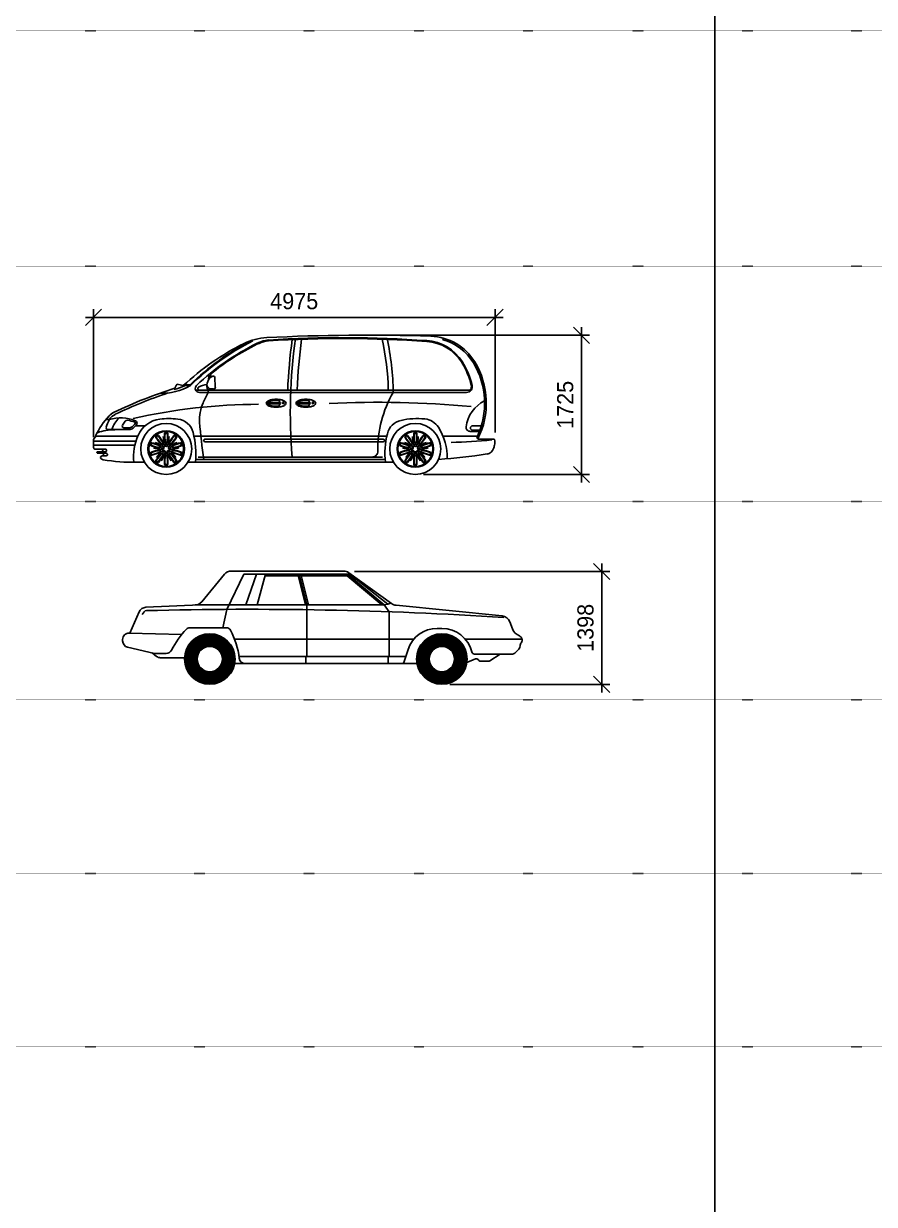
# Model space of a CAD drawing. Header units: millimetres. Extents: x 85290 to 188623, y -54691 to 10726.
# Drawn here: x 95831 to 106373, y -36833 to -22202 of the extents above; entities that cross this region are included whole.
import ezdxf

# ---------------------------------------------------------------- set-up
doc = ezdxf.new("R2010")
doc.units = ezdxf.units.MM
doc.linetypes.add('ACAD_ISO07W100', pattern=[3, 0, -3])
doc.layers.add('AUTO', color=150, linetype='Continuous')
doc.layers.add('RAZMER', color=5, linetype='Continuous')
doc.styles.add('WROMLATS', font='wromlats.shx', dxfattribs={"bigfont": 'bigfont.shx'})
doc.dimstyles.new('juka', dxfattribs={"dimscale": 100, "dimtxt": 2, "dimasz": 2, "dimexe": 1, "dimexo": 1, "dimgap": 1, "dimtad": 1, "dimtoh": 1, "dimdec": 0, "dimzin": 0, "dimdsep": 46, "dimtxsty": 'WROMLATS', "dimblk": 'OBLIQUE', "dimcen": -3, "dimdle": 1, "dimclrd": 256, "dimclre": 256, "dimclrt": 256, "dimadec": 0, "dimazin": 0, "dimtfac": 1, "dimtdec": 0, "dimtix": 1, "dimtmove": 2, "dimatfit": 3, "dimldrblk": 'ORIGIN2', "dimfxl": 1, "dimtvp": 2.5, "dimtolj": 1, "dimtzin": 0, "dimarcsym": 0})

# ---------------------------------------------------------------- blocks, each defined once
blk = doc.blocks.new('K14-7')
for p, q in [((-548, 1748), (-550, 1749)), ((-531, 1745), (-539, 1753)), ((1796, 1778), (1787, 1760)), ((-994, 1297), (-988, 1184)), ((-1363, 1197), (-1453, 1216)), ((-1291, 1200), (-1378, 1200)), ((-1295, 1210), (-1368, 1210)), ((-1228, 1146), (2133, 1146)), ((-1182, 1116), (2076, 1116)), ((2288, 1116), (2308, 1116)), ((-352, 988), (-352, 986)), ((-345, 995), (-199, 995)), ((-345, 979), (-199, 979)), ((11, 988), (11, 986)), ((18, 995), (164, 995)), ((18, 979), (164, 979)), ((-2280, 786), (-2322, 786)), ((-2446, 585), (-2466, 553)), ((-2446, 585), (-1932, 585)), ((-2300, 665), (-2040, 665)), ((-2103, 685), (-2040, 685)), ((-1843, 711), (-1960, 711)), ((-1248, 585), (1104, 585)), ((1788, 585), (2231, 585)), ((2121, 641), (2232, 641)), ((2151, 711), (2256, 711)), ((2151, 655), (2238, 655)), ((-2474, 459), (-2474, 527)), ((-2474, 523), (-1954, 523)), ((-2474, 474), (-1967, 474)), ((-1118, 545), (1065, 545)), ((-1112, 515), (1060, 515)), ((2223, 548), (2403, 548)), ((2423, 505), (2423, 528)), ((-2465, 430), (-2464, 428)), ((-2456, 424), (-2327, 424)), ((-2430, 380), (-2429, 378)), ((-2423, 394), (-2327, 394)), ((-2421, 374), (-2318, 374)), ((-2383, 313), (-2382, 312)), ((-2367, 344), (-2317, 344)), ((-2362, 413), (-2361, 411)), ((-2352, 363), (-2352, 361)), ((-2313, 413), (-2313, 411)), ((-2304, 363), (-2304, 361)), ((1083, 299), (-1227, 299)), ((1050, 329), (-1196, 329)), ((-1948, 265), (-1853, 265)), ((-1321, 265), (1185, 265))]:
    blk.add_line(p, q)
for points in [[(-125, 985, 0.203453), (-132, 1000, 0.097163), (-160, 1019, 0.054131), (-196, 1029, 0.041072), (-246, 1033, 0.041072), (-295, 1029, 0.054131), (-331, 1019, 0.097163), (-359, 1000, 0.203453), (-366, 985, 0.203453), (-359, 970, 0.097163), (-331, 951, 0.054131), (-295, 941, 0.041072), (-246, 937, 0.041072), (-196, 941, 0.054131), (-160, 951, 0.097163), (-132, 970, 0.203453)], [(237, 985, 0.203453), (231, 1000, 0.097163), (202, 1019, 0.054131), (166, 1029, 0.041072), (117, 1033, 0.041072), (68, 1029, 0.054131), (32, 1019, 0.097163), (3, 1000, 0.203453), (-3, 985, 0.203453), (3, 970, 0.097163), (32, 951, 0.054131), (68, 941, 0.041072), (117, 937, 0.041072), (166, 941, 0.054131), (202, 951, 0.097163), (231, 970, 0.203453)]]:
    blk.add_lwpolyline(points, format="xyb", close=True)
for centre, radius in [((-159, 989), 9.98), ((204, 989), 9.98), ((-1587, 427), 311), ((1451, 427), 311), ((-1587, 427), 223), ((-1587, 427), 213), ((1451, 427), 223), ((1451, 427), 223), ((1451, 427), 213), ((-1632, 441), 13.6), ((-1587, 474), 13.6), ((-1542, 441), 13.6), ((1406, 441), 13.6), ((1451, 474), 13.6), ((1496, 441), 13.6), ((-1615, 388), 13.6), ((-1559, 388), 13.6), ((1424, 388), 13.6), ((1479, 388), 13.6)]:
    blk.add_circle(centre, radius)
for centre, radius, start, end in [((840, -968), 3050, 117.0664, 134.4226), ((840, -968), 3040, 116.807, 134.4995), ((-327, 1086), 700, 92.7726, 116.2834), ((-264, 1264), 500, 102.7454, 116.3032), ((-264, 1264), 490, 102.7454, 116.3032), ((-328, 1547), 210, 93.5582, 102.7454), ((-328, 1547), 200, 93.5582, 102.7454), ((854, -23298), 25113, 88.2044, 92.7726), ((565, -12812), 14596, 85.97, 93.5582), ((565, -12812), 14586, 85.97, 93.5582), ((6529, 868), 6640, 172.2698, 177.6019), ((6567, 862), 6640, 172.1137, 184.6056), ((6643, 859), 6640, 172.1504, 177.5217), ((-2132, 1065), 3255, 1.4364, 12.4562), ((-2132, 1065), 3315, 0.8917, 12.3673), ((1552, 1190), 550, 32.3729, 85.97), ((1552, 1190), 560, 32.3729, 85.97), ((1620, 1152), 650, 31.1022, 88.2044), ((1620, 1152), 630, 31.1022, 74.6318), ((727, -1048), 3080, 116.2834, 133.1186), ((840, -968), 2990, 116.3032, 133.4459), ((840, -968), 2980, 116.3032, 129.1776), ((1493, 1152), 620, 31.1022, 32.3729), ((1216, 986), 943, 13.1383, 31.1022), ((1493, 1152), 630, 31.1022, 32.3729), ((1216, 986), 953, 13.1383, 31.1022), ((1344, 986), 953, 334.5684, 31.1022), ((1344, 986), 973, 333.3906, 31.1022), ((-960, 1203), 130, 129.3951, 205.2756), ((415, 1139), 1492, 172.3385, 174.9251), ((415, 1139), 1472, 172.0734, 173.7615), ((-1011, 1265), 50, 87.8651, 129.3951), ((-1014, 1296), 20, 3.0506, 76.6517), ((388, -4660), 6121, 107.7905, 115.2359), ((-1647, 1815), 710, 268.2999, 300.0667), ((-1240, 1057), 266, 143.2328, 158.7819), ((-1647, 1815), 680, 283.5185, 294.6922), ((-1182, 1166), 50, 133.4459, 270), ((-1182, 1166), 20, 156.0669, 270), ((-1187, 1168), 15, 115.2038, 156.0669), ((-1048, 874), 341, 97.0368, 115.2038), ((-1147, 2516), 1371, 268.548, 275.5619), ((-1040, 1211), 50, 174.0938, 268.4635), ((-1035, 1389), 228, 268.4635, 276.35), ((-1017, 1182), 30, 275.5619, 3.0506), ((2076, 1186), 70, 270, 13.1383), ((2076, 1186), 60, 318.1897, 13.1383), ((388, -4660), 6091, 108.6887, 115.2359), ((1246, -65), 2606, 153.0495, 156.1763), ((415, 1139), 1492, 179.663, 180.8797), ((415, 1139), 1472, 179.6126, 179.7118), ((-324, 995), 15, 114.3307, 173.5386), ((-298, 937), 78.7, 111.8014, 114.3307), ((-266, 858), 163, 99.4076, 111.8014), ((-246, 733), 290, 90, 99.4076), ((-246, 733), 290, 85.4133, 90), ((-224, 1002), 20, 12.5749, 85.4133), ((39, 995), 15, 114.3307, 173.5386), ((65, 937), 78.7, 111.8014, 114.3307), ((96, 858), 163, 99.4076, 111.8014), ((117, 733), 290, 90, 99.4076), ((117, 733), 290, 85.4133, 90), ((139, 1002), 20, 12.5749, 85.4133), ((2386, 419), 1392, 149.9406, 180.7888), ((2484, 642), 417, 116.736, 172.3697), ((-2136, 695), 200, 115.2359, 137.3589), ((-454, -5872), 6844, 90.0498, 102.9811), ((-680, 786), 500, 156.1763, 183.7881), ((-345, 988), 7, 90, 180), ((-345, 986), 7, 180, 270), ((-242, 985), 97.1, 173.5386, 174.5543), ((-242, 985), 97.1, 183.5615, 187.1849), ((-324, 975), 15, 187.1849, 245.7909), ((-298, 1033), 78.7, 245.7909, 248.1986), ((-266, 1112), 163, 248.1986, 260.5924), ((-246, 1237), 290, 260.5924, 270), ((-246, 1237), 290, 270, 274.5382), ((-224, 968), 20, 274.5382, 346.6686), ((-299, 985), 97.1, 346.6686, 356.4385), ((-299, 985), 97.1, 5.4457, 12.5749), ((-199, 988), 7, 0, 90), ((-199, 986), 7, 270, 0), ((18, 988), 7, 90, 180), ((18, 986), 7, 180, 270), ((120, 985), 97.1, 183.5615, 187.1849), ((120, 985), 97.1, 173.5386, 174.5543), ((39, 975), 15, 187.1849, 245.7909), ((65, 1033), 78.7, 245.7909, 248.1986), ((96, 1112), 163, 248.1986, 260.5924), ((117, 1237), 290, 260.5924, 270), ((117, 1237), 290, 270, 274.5382), ((138, 968), 20, 274.5382, 346.6686), ((63, 985), 97.1, 5.4457, 12.5749), ((63, 985), 97.1, 346.6686, 356.4385), ((164, 988), 7, 0, 90), ((164, 986), 7, 270, 0), ((1000, -11557), 12553, 84.8298, 92.7456), ((-1593, 195), 939, 137.3589, 155.4446), ((-1814, 536), 529, 151.8247, 162.9608), ((-2136, 695), 170, 115.2359, 147.8654), ((-2144, 314), 492, 68.2184, 106.1004), ((-1863, 514), 417, 135.7182, 158.6747), ((-1756, 514), 417, 142.761, 151.1362), ((-2064, 748), 30, 79.5822, 142.761), ((-2144, 314), 472, 68.2184, 79.5822), ((-2143, 879), 229, 307.6776, 321.3224), ((-2143, 879), 249, 307.6776, 321.3224), ((-1972, 742), 10, 321.3224, 68.2184), ((-1972, 742), 30, 321.3224, 68.2184), ((-1625, 463), 330, 97.0231, 156.8051), ((-1553, -120), 918, 83.2511, 97.0231), ((-1471, 573), 220, 14.505, 83.2511), ((3347, 1052), 4536, 183.7881, 189.5619), ((1324, 561), 220, 102.601, 166.3446), ((1477, -120), 918, 84.2271, 102.601), ((1547, 574), 220, 32.3546, 84.2271), ((-2229, 76), 584, 88.5372, 109.7704), ((-2300, 685), 20, 162.9608, 270), ((-2103, 705), 20, 151.1362, 270), ((-2040, 745), 60, 270, 307.6776), ((-2040, 745), 80, 270, 307.6776), ((-1287, 319), 698, 156.8051, 184.399), ((-1705, 574), 10, 128.7464, 213.2036), ((-1587, 427), 198, 123.2536, 128.7464), ((-1585, 424), 193, 123.2536, 128.7464), ((-1690, 584), 10, 38.7964, 123.2536), ((-1689, 582), 5, 38.7964, 123.2536), ((-2137, 222), 580, 28.6313, 38.7964), ((-2138, 224), 585, 28.6313, 38.7964), ((-1022, 592), 600, 181.2065, 191.1978), ((-1022, 587), 585, 177.2036, 187.3687), ((-1596, 615), 10, 92.7464, 177.2036), ((-1022, 584), 580, 177.2036, 187.3687), ((-1596, 612), 5, 92.7464, 177.2036), ((-1587, 427), 198, 87.2536, 92.7464), ((-1587, 424), 193, 87.2536, 92.7464), ((-1578, 612), 5, 2.7964, 87.2536), ((-1578, 615), 10, 2.7964, 87.2536), ((-2152, 584), 580, 352.6313, 2.7964), ((-2152, 587), 585, 352.6313, 2.7964), ((-2152, 592), 600, 348.8022, 358.7935), ((-1036, 224), 585, 141.2036, 151.3687), ((-1037, 222), 580, 141.2036, 151.3687), ((-1484, 584), 10, 56.7464, 141.2036), ((-1485, 582), 5, 56.7464, 141.2036), ((-1589, 424), 193, 51.2536, 56.7464), ((-1587, 427), 198, 51.2536, 56.7464), ((-1469, 574), 10, 326.7964, 51.2536), ((-2277, 365), 1052, 354.595, 14.505), ((2133, 364), 1052, 166.3446, 185.3988), ((1334, 574), 10, 128.7464, 213.2036), ((1451, 427), 198, 123.2536, 128.7464), ((1453, 424), 193, 123.2536, 128.7464), ((1348, 584), 10, 38.7964, 123.2536), ((1350, 582), 5, 38.7964, 123.2536), ((902, 222), 580, 28.6313, 38.7964), ((900, 224), 585, 28.6313, 38.7964), ((2017, 592), 600, 181.2065, 191.1978), ((1442, 615), 10, 92.7464, 177.2036), ((2017, 587), 585, 177.2036, 187.3687), ((1442, 612), 5, 92.7464, 177.2036), ((2017, 584), 580, 177.2036, 187.3687), ((1451, 427), 198, 87.2536, 92.7464), ((1451, 424), 193, 87.2536, 92.7464), ((1460, 615), 10, 2.7964, 87.2536), ((1460, 612), 5, 2.7964, 87.2536), ((886, 584), 580, 352.6313, 2.7964), ((886, 587), 585, 352.6313, 2.7964), ((886, 592), 600, 348.8022, 358.7935), ((2003, 224), 585, 141.2036, 151.3687), ((2001, 222), 580, 141.2036, 151.3687), ((1555, 584), 10, 56.7464, 141.2036), ((1553, 582), 5, 56.7464, 141.2036), ((1450, 424), 193, 51.2536, 56.7464), ((1451, 427), 198, 51.2536, 56.7464), ((1569, 574), 10, 326.7964, 51.2536), ((1143, 318), 698, 359.0727, 32.3546), ((2121, 691), 50, 172.3697, 270), ((2151, 683), 27.7, 90, 270), ((2223, 568), 20, 154.5684, 270), ((-2424, 527), 50, 147.7868, 180), ((-2424, 459), 50, 180, 215.0102), ((-1769, 476), 10, 164.7464, 249.2036), ((-1587, 427), 198, 159.2536, 164.7464), ((-1763, 493), 10, 74.7964, 159.2536), ((-1564, 1014), 585, 249.2036, 259.3687), ((-1584, 426), 193, 159.2536, 164.7464), ((-1766, 475), 5, 164.7464, 249.2036), ((-1562, 1013), 580, 249.2036, 259.3687), ((-1760, 493), 5, 74.7964, 159.2536), ((-1914, -61), 585, 64.6313, 74.7964), ((-1911, -62), 580, 64.6313, 74.7964), ((-1569, 1015), 600, 253.2065, 263.1978), ((-1919, -60), 600, 60.8022, 70.7935), ((-1224, 889), 585, 213.2036, 223.3687), ((-1703, 571), 5, 128.7464, 213.2036), ((-1222, 886), 580, 213.2036, 223.3687), ((-1670, 454), 15, 259.3687, 64.6313), ((-1667, 453), 10, 259.3687, 64.6313), ((-1638, 497), 15, 223.3687, 28.6313), ((-1636, 495), 10, 223.3687, 28.6313), ((-1637, 443), 23.6, 261.3973, 62.6027), ((-1587, 479), 23.6, 189.3973, 350.6027), ((-1587, 514), 15, 187.3687, 352.6313), ((-1587, 511), 10, 187.3687, 352.6313), ((-1537, 443), 23.6, 117.3973, 278.6027), ((-1536, 497), 15, 151.3687, 316.6313), ((-1255, -60), 600, 109.2065, 119.1978), ((-1538, 495), 10, 151.3687, 316.6313), ((-1605, 1015), 600, 276.8022, 286.7935), ((-1952, 886), 580, 316.6313, 326.7964), ((-1950, 889), 585, 316.6313, 326.7964), ((-1504, 454), 15, 115.3687, 280.6313), ((-1507, 453), 10, 115.3687, 280.6313), ((-1260, -61), 585, 105.2036, 115.3687), ((-1263, -62), 580, 105.2036, 115.3687), ((-1612, 1013), 580, 280.6313, 290.7964), ((-1609, 1014), 585, 280.6313, 290.7964), ((-1471, 571), 5, 326.7964, 51.2536), ((-1414, 493), 5, 20.7464, 105.2036), ((-1411, 493), 10, 20.7464, 105.2036), ((-1590, 426), 193, 15.2536, 20.7464), ((-1408, 475), 5, 290.7964, 15.2536), ((-1587, 427), 198, 15.2536, 20.7464), ((-1405, 476), 10, 290.7964, 15.2536), ((-1118, 535), 10, 90, 186.5624), ((3379, 1052), 4536, 186.5624, 186.6335), ((-1112, 530), 15, 186.6335, 270), ((1060, 530), 15, 270, 355.4697), ((1065, 535), 10, 355.2485, 90), ((2462, 419), 1392, 175.2485, 175.4697), ((1451, 427), 198, 159.2536, 164.7464), ((1270, 476), 10, 164.7464, 249.2036), ((1275, 493), 10, 74.7964, 159.2536), ((1474, 1014), 585, 249.2036, 259.3687), ((1454, 426), 193, 159.2536, 164.7464), ((1273, 475), 5, 164.7464, 249.2036), ((1477, 1013), 580, 249.2036, 259.3687), ((1278, 493), 5, 74.7964, 159.2536), ((1125, -61), 585, 64.6313, 74.7964), ((1127, -62), 580, 64.6313, 74.7964), ((1469, 1015), 600, 253.2065, 263.1978), ((1120, -60), 600, 60.8022, 70.7935), ((1815, 889), 585, 213.2036, 223.3687), ((1335, 571), 5, 128.7464, 213.2036), ((1816, 886), 580, 213.2036, 223.3687), ((1369, 454), 15, 259.3687, 64.6313), ((1372, 453), 10, 259.3687, 64.6313), ((1400, 497), 15, 223.3687, 28.6313), ((1402, 495), 10, 223.3687, 28.6313), ((1402, 443), 23.6, 261.3973, 62.6027), ((1451, 479), 23.6, 189.3973, 350.6027), ((1451, 514), 15, 187.3687, 352.6313), ((1451, 511), 10, 187.3687, 352.6313), ((1501, 443), 23.6, 117.3973, 278.6027), ((1503, 497), 15, 151.3687, 316.6313), ((1783, -60), 600, 109.2065, 119.1978), ((1501, 495), 10, 151.3687, 316.6313), ((1434, 1015), 600, 276.8022, 286.7935), ((1086, 886), 580, 316.6313, 326.7964), ((1088, 889), 585, 316.6313, 326.7964), ((1534, 454), 15, 115.3687, 280.6313), ((1531, 453), 10, 115.3687, 280.6313), ((1776, -62), 580, 105.2036, 115.3687), ((1778, -61), 585, 105.2036, 115.3687), ((1426, 1013), 580, 280.6313, 290.7964), ((1429, 1014), 585, 280.6313, 290.7964), ((1568, 571), 5, 326.7964, 51.2536), ((1625, 493), 5, 20.7464, 105.2036), ((1628, 493), 10, 20.7464, 105.2036), ((1449, 426), 193, 15.2536, 20.7464), ((1630, 475), 5, 290.7964, 15.2536), ((1451, 427), 198, 15.2536, 20.7464), ((1633, 476), 10, 290.7964, 15.2536), ((1794, 6152), 5646, 270.9621, 275.9973), ((2403, 528), 20, 0, 90), ((772, 990), 1725, 341.1101, 342.6117), ((2323, 505), 100, 342.6117, 0), ((-2456, 433), 9, 215.0102, 270), ((-2423, 385), 9, 90, 215.0102), ((-2421, 383), 9, 215.0102, 270), ((-2367, 324), 20, 90, 215.0102), ((-2350, 335), 40, 215.0102, 260.3188), ((-2375, 410), 14, 10.6768, 90), ((-2375, 408), 14, 270, 10.6768), ((-2366, 360), 14, 10.6768, 90), ((-2366, 358), 14, 270, 10.6768), ((-1996, 2409), 2144, 260.3188, 271.2817), ((-2327, 410), 14, 10.6768, 90), ((-2327, 408), 14, 270, 10.6768), ((-2318, 360), 14, 10.6768, 90), ((-2317, 358), 14, 270, 10.6768), ((-1769, 377), 10, 110.7964, 195.2536), ((-1587, 427), 198, 195.2536, 200.7464), ((-1564, -160), 585, 100.6313, 110.7964), ((-1763, 360), 10, 200.7464, 285.2036), ((-1766, 378), 5, 110.7964, 195.2536), ((-1584, 428), 193, 195.2536, 200.7464), ((-1562, -159), 580, 100.6313, 110.7964), ((-1760, 361), 5, 200.7464, 285.2036), ((-1914, 915), 585, 285.2036, 295.3687), ((-1911, 916), 580, 285.2036, 295.3687), ((-1224, -35), 585, 136.6313, 146.7964), ((-1222, -33), 580, 136.6313, 146.7964), ((-1227, -39), 600, 132.8022, 142.7935), ((-2137, 632), 580, 321.2036, 331.3687), ((-2138, 630), 585, 321.2036, 331.3687), ((-1670, 400), 15, 295.3687, 100.6313), ((-1667, 401), 10, 295.3687, 100.6313), ((-2141, 625), 600, 325.2065, 335.1978), ((-1638, 356), 15, 331.3687, 136.6313), ((-1636, 359), 10, 331.3687, 136.6313), ((-1618, 384), 23.6, 333.3973, 134.6027), ((-1022, 267), 585, 172.6313, 182.7964), ((-1587, 340), 15, 7.3687, 172.6313), ((-1022, 270), 580, 172.6313, 182.7964), ((-1587, 343), 10, 7.3687, 172.6313), ((-1556, 384), 23.6, 45.3973, 206.6027), ((-1033, 625), 600, 204.8022, 214.7935), ((-2152, 270), 580, 357.2036, 7.3687), ((-2152, 267), 585, 357.2036, 7.3687), ((-1536, 356), 15, 43.3687, 208.6313), ((-1036, 630), 585, 208.6313, 218.7964), ((-1538, 359), 10, 43.3687, 208.6313), ((-1037, 632), 580, 208.6313, 218.7964), ((-1947, -39), 600, 37.2065, 47.1978), ((-1952, -33), 580, 33.2036, 43.3687), ((-1950, -35), 585, 33.2036, 43.3687), ((-1504, 400), 15, 79.3687, 244.6313), ((-1507, 401), 10, 79.3687, 244.6313), ((-1263, 916), 580, 244.6313, 254.7964), ((-1260, 915), 585, 244.6313, 254.7964), ((-1612, -159), 580, 69.2036, 79.3687), ((-1609, -160), 585, 69.2036, 79.3687), ((-1414, 361), 5, 254.7964, 339.2536), ((-1411, 360), 10, 254.7964, 339.2536), ((-1590, 428), 193, 339.2536, 344.7464), ((-1408, 378), 5, 344.7464, 69.2036), ((-1405, 377), 10, 344.7464, 69.2036), ((-1587, 427), 198, 339.2536, 344.7464), ((925, 399), 70, 270, 0.7888), ((1270, 377), 10, 110.7964, 195.2536), ((1451, 427), 198, 195.2536, 200.7464), ((1474, -160), 585, 100.6313, 110.7964), ((1275, 360), 10, 200.7464, 285.2036), ((1273, 378), 5, 110.7964, 195.2536), ((1454, 428), 193, 195.2536, 200.7464), ((1477, -159), 580, 100.6313, 110.7964), ((1278, 361), 5, 200.7464, 285.2036), ((1125, 915), 585, 285.2036, 295.3687), ((1127, 916), 580, 285.2036, 295.3687), ((1815, -35), 585, 136.6313, 146.7964), ((1816, -33), 580, 136.6313, 146.7964), ((1812, -39), 600, 132.8022, 142.7935), ((902, 632), 580, 321.2036, 331.3687), ((900, 630), 585, 321.2036, 331.3687), ((1369, 400), 15, 295.3687, 100.6313), ((1372, 401), 10, 295.3687, 100.6313), ((1400, 356), 15, 331.3687, 136.6313), ((897, 625), 600, 325.2065, 335.1978), ((1402, 359), 10, 331.3687, 136.6313), ((1421, 384), 23.6, 333.3973, 134.6027), ((2017, 267), 585, 172.6313, 182.7964), ((1451, 340), 15, 7.3687, 172.6313), ((2017, 270), 580, 172.6313, 182.7964), ((1451, 343), 10, 7.3687, 172.6313), ((1482, 384), 23.6, 45.3973, 206.6027), ((2006, 625), 600, 204.8022, 214.7935), ((886, 270), 580, 357.2036, 7.3687), ((886, 267), 585, 357.2036, 7.3687), ((1503, 356), 15, 43.3687, 208.6313), ((2003, 630), 585, 208.6313, 218.7964), ((1501, 359), 10, 43.3687, 208.6313), ((2001, 632), 580, 208.6313, 218.7964), ((1091, -39), 600, 37.2065, 47.1978), ((1086, -33), 580, 33.2036, 43.3687), ((1088, -35), 585, 33.2036, 43.3687), ((1534, 400), 15, 79.3687, 244.6313), ((1531, 401), 10, 79.3687, 244.6313), ((1776, 916), 580, 244.6313, 254.7964), ((1778, 915), 585, 244.6313, 254.7964), ((1426, -159), 580, 69.2036, 79.3687), ((1429, -160), 585, 69.2036, 79.3687), ((1625, 361), 5, 254.7964, 339.2536), ((1628, 360), 10, 254.7964, 339.2536), ((1449, 428), 193, 339.2536, 344.7464), ((1630, 378), 5, 344.7464, 69.2036), ((1633, 377), 10, 344.7464, 69.2036), ((1451, 427), 198, 339.2536, 344.7464), ((1410, 5937), 5646, 273.3079, 279.3345), ((2310, 464), 100, 279.3345, 341.1101), ((-1705, 280), 10, 146.7964, 231.2536), ((-1587, 427), 198, 231.2536, 236.7464), ((-1703, 282), 5, 146.7964, 231.2536), ((-1585, 429), 193, 231.2536, 236.7464), ((-1690, 269), 10, 236.7464, 321.2036), ((-1689, 272), 5, 236.7464, 321.2036), ((-1596, 239), 10, 182.7964, 267.2536), ((-1596, 242), 5, 182.7964, 267.2536), ((-1587, 430), 193, 267.2536, 272.7464), ((-1587, 427), 198, 267.2536, 272.7464), ((-1578, 242), 5, 272.7464, 357.2036), ((-1578, 239), 10, 272.7464, 357.2036), ((-1484, 269), 10, 218.7964, 303.2536), ((-1485, 272), 5, 218.7964, 303.2536), ((-1589, 429), 193, 303.2536, 308.7464), ((-1587, 427), 198, 303.2536, 308.7464), ((-1471, 282), 5, 308.7464, 33.2036), ((-1469, 280), 10, 308.7464, 33.2036), ((1334, 280), 10, 146.7964, 231.2536), ((1451, 427), 198, 231.2536, 236.7464), ((1335, 282), 5, 146.7964, 231.2536), ((1453, 429), 193, 231.2536, 236.7464), ((1348, 269), 10, 236.7464, 321.2036), ((1350, 272), 5, 236.7464, 321.2036), ((1442, 239), 10, 182.7964, 267.2536), ((1442, 242), 5, 182.7964, 267.2536), ((1451, 430), 193, 267.2536, 272.7464), ((1451, 427), 198, 267.2536, 272.7464), ((1460, 242), 5, 272.7464, 357.2036), ((1460, 239), 10, 272.7464, 357.2036), ((1555, 269), 10, 218.7964, 303.2536), ((1553, 272), 5, 218.7964, 303.2536), ((1450, 429), 193, 303.2536, 308.7464), ((1451, 427), 198, 303.2536, 308.7464), ((1568, 282), 5, 308.7464, 33.2036), ((1569, 280), 10, 308.7464, 33.2036)]:
    blk.add_arc(centre, radius, start, end)
blk = doc.blocks.new('Car - sedan  side')
at = {"linetype": 'Continuous'}
for p, q in [((-139.53, 35.99), (-129.64, 47.91)), ((-128.57, 32.64), (-121.22, 48.02)), ((-77.81, 49.34), (-126.58, 49.34)), ((-74.7, 48.02), (-121.22, 48.02)), ((-120.32, 34.67), (-115.67, 48.02)), ((-115.4, 34.67), (-111.74, 48.02)), ((-97.55, 47.3), (-111.94, 47.3)), ((-94.41, 34.67), (-97.73, 48.02)), ((-93.72, 34.67), (-97.04, 48.02)), ((-93.03, 34.67), (-96.34, 48.02)), ((-76.26, 47.3), (-96.16, 47.3)), ((-61.08, 34.66), (-76.26, 47.3)), ((-60.02, 34.65), (-76.07, 48.02)), ((-56.87, 35.13), (-75.48, 48.59)), ((-58.54, 34.93), (-74.99, 48.02)), ((-170.93, 22.32), (-166.81, 31.56)), ((-164.57, 31.6), (-165.48, 30.35)), ((-140.23, 34.67), (-163.88, 33.56)), ((-62.28, 34.67), (-140.23, 34.67)), ((-130.39, 24.63), (-128.57, 32.64)), ((-93.72, 19.62), (-93.72, 34.67)), ((-62.28, 34.67), (-60.02, 34.65)), ((-60.02, 34.65), (-58.54, 34.93)), ((-57.97, 31.61), (-60.02, 34.65)), ((-57.21, 35.38), (-58.54, 34.93)), ((-57.97, 19.62), (-57.97, 31.61)), ((-54.93, 34.4), (-8.75, 29.8)), ((-4.21, 24.18), (-5.42, 27.27)), ((-148.26, 21.7), (-171.11, 22.33)), ((-128.78, 24.63), (-144.79, 24.63)), ((-36.97, 24.38), (-34.94, 24.38)), ((-174, 19.51), (-174, 18.91)), ((-160.12, 13.48), (-171.81, 16.16)), ((-47.2, 19.62), (-125.23, 19.62)), ((-93.72, 12.14), (-93.72, 19.62)), ((-57.97, 12.14), (-57.97, 19.62)), ((0, 19.62), (-24.7, 19.62)), ((-159.22, 12.14), (-161.08, 13.7)), ((-155.01, 13.48), (-160.12, 13.48)), ((-147.03, 11.6), (-157.73, 11.6)), ((-50.67, 12.14), (-123.32, 12.14)), ((-94.21, 9.03), (-94.21, 12.14)), ((-58.39, 9.03), (-58.39, 12.14)), ((-51.4, 9.89), (-49.69, 15.14)), ((-20.36, 11.06), (-24.06, 9.44)), ((-4.23, 13.19), (-20.72, 13.19)), ((-18.83, 10.42), (-19.11, 10.76)), ((-9.5, 13.19), (-14.1, 10.2)), ((-3.22, 13.59), (-1.77, 14.97)), ((-120.62, 9.03), (-125.23, 9.03)), ((-45.76, 9.03), (-120.62, 9.03)), ((-14.68, 10.03), (-18.01, 10.03))]:
    blk.add_line(p, q, dxfattribs=at)
at = {"linetype": 'Continuous', "const_width": 5.49}
for points in [[(-127.8, 11, -1), (-144.3, 11, -1)], [(-26.69, 11, -1), (-43.19, 11, -1)]]:
    blk.add_lwpolyline(points, format="xyb", close=True, dxfattribs=at)
at = {"linetype": 'Continuous'}
for centre, radius in [((-136.05, 11), 11), ((-34.94, 11), 11), ((-136.05, 11), 5.51), ((-34.94, 11), 5.51)]:
    blk.add_circle(centre, radius, dxfattribs=at)
for centre, radius, start, end in [((-126.58, 45.38), 3.97, 90, 140.3029), ((-77.81, 45.38), 3.97, 54.135, 90), ((-163.72, 30.18), 3.38, 92.6827, 155.9736), ((-163.62, 30.91), 1.17, 91.491, 143.9553), ((-118.51, -1702.12), 1734.79, 86.34698, 91.49105), ((-142.58, 38.53), 3.97, 272.6827, 320.3029), ((-54.54, 38.35), 3.97, 234.135, 264.3123), ((-9.15, 25.82), 4, 21.3107, 84.3123), ((-171.18, 19.51), 2.82, 88.4193, 180), ((-118.09, -2.78), 38.85, 136.3964, 152.9097), ((-144.79, 22.64), 1.98, 90, 136.3964), ((-128.78, 22.64), 1.98, 28.1371, 90), ((-157.14, 7.48), 34.14, 6.5135, 28.1371), ((-36.97, 11), 13.38, 90, 161.9732), ((-34.94, 11), 13.38, 13.5864, 90), ((0.9, 26.18), 5.49, 201.3107, 247.7048), ((-1.92, 19.3), 1.94, 325.3744, 67.7048), ((-171.18, 18.91), 2.82, 180, 257.0905), ((-3.82, 17.12), 2.96, 313.7173, 352.3839), ((2.46, 16.28), 3.37, 145.3744, 172.3839), ((-157.73, 13.93), 2.32, 230.1291, 270), ((-155.01, 16.1), 2.62, 270, 332.9097), ((-120.62, 11.65), 2.62, 186.5135, 270), ((-20.72, 14.43), 1.24, 193.5864, 270), ((-19.93, 10.09), 1.06, 39.301, 113.7159), ((-18.01, 11.09), 1.06, 219.301, 270), ((-4.23, 14.65), 1.46, 270, 313.7173), ((-52.58, 10.27), 1.24, 270, 341.9732), ((-14.68, 11.09), 1.06, 270, 303.047)]:
    blk.add_arc(centre, radius, start, end, dxfattribs=at)
blk = doc.blocks.new('_Oblique')
at = {"color": 0, "linetype": 'ByBlock', "lineweight": -2}
blk.add_line((-0.5, -0.5), (0.5, 0.5), dxfattribs=at)
blk = doc.blocks.new('*D93')
at = {"layer": 'Defpoints', "color": 0, "transparency": 16777216}
for p in [(96696, -25842), (96696, -27425), (101672, -27370)]:
    blk.add_point(p, dxfattribs=at)
at = {"layer": 'RAZMER', "lineweight": -2, "transparency": 16777216}
for p, q in [((96696, -27325), (96696, -25742)), ((101672, -27270), (101672, -25742)), ((101772, -25842), (96596, -25842))]:
    blk.add_line(p, q, dxfattribs=at)
at = {"layer": 'RAZMER', "lineweight": -2, "transparency": 16777216, "xscale": 200, "yscale": 200, "zscale": 200, "rotation": 180}
blk.add_blockref('_Oblique', (96696, -25842), dxfattribs=at)
at = {"layer": 'RAZMER', "lineweight": -2, "transparency": 16777216, "xscale": 200, "yscale": 200, "zscale": 200}
blk.add_blockref('_Oblique', (101672, -25842), dxfattribs=at)
at = {"layer": 'RAZMER', "transparency": 16777216, "insert": (99184, -25642), "char_height": 200, "attachment_point": 5, "style": 'WROMLATS'}
blk.add_mtext('\\A1;4975', dxfattribs=at)
blk = doc.blocks.new('_Origin2')
at = {"color": 0, "linetype": 'ByBlock', "lineweight": -2}
blk.add_line((-0.5, 0), (-1, 0), dxfattribs=at)
for radius in [0.5, 0.25]:
    blk.add_circle((0, 0), radius, dxfattribs=at)
blk = doc.blocks.new('*D94')
at = {"layer": 'Defpoints', "color": 0, "transparency": 16777216}
for p in [(99860, -26064), (102743, -26064), (100685, -27789)]:
    blk.add_point(p, dxfattribs=at)
at = {"layer": 'RAZMER', "lineweight": -2, "transparency": 16777216}
for p, q in [((102743, -27889), (102743, -25964)), ((99960, -26064), (102843, -26064)), ((100785, -27789), (102843, -27789))]:
    blk.add_line(p, q, dxfattribs=at)
at = {"layer": 'RAZMER', "lineweight": -2, "transparency": 16777216, "xscale": 200, "yscale": 200, "zscale": 200}
for p, rotation in [((102743, -26064), 90), ((102743, -27789), 270)]:
    blk.add_blockref('_Oblique', p, dxfattribs=dict(at, rotation=rotation))
at = {"layer": 'RAZMER', "transparency": 16777216, "insert": (102543, -26926), "char_height": 200, "attachment_point": 5, "rotation": 90, "style": 'WROMLATS'}
blk.add_mtext('\\A1;1725', dxfattribs=at)
blk = doc.blocks.new('*D95')
at = {"layer": 'Defpoints', "color": 0, "transparency": 16777216}
for p in [(99829, -28990), (102994, -28990), (101014, -30389)]:
    blk.add_point(p, dxfattribs=at)
at = {"layer": 'RAZMER', "lineweight": -2, "transparency": 16777216}
for p, q in [((102994, -30489), (102994, -28890)), ((99929, -28990), (103094, -28990)), ((101114, -30389), (103094, -30389))]:
    blk.add_line(p, q, dxfattribs=at)
at = {"layer": 'RAZMER', "lineweight": -2, "transparency": 16777216, "xscale": 200, "yscale": 200, "zscale": 200}
for p, rotation in [((102994, -28990), 90), ((102994, -30389), 270)]:
    blk.add_blockref('_Oblique', p, dxfattribs=dict(at, rotation=rotation))
at = {"layer": 'RAZMER', "transparency": 16777216, "insert": (102794, -29689), "char_height": 200, "attachment_point": 5, "rotation": 90, "style": 'WROMLATS'}
blk.add_mtext('\\A1;1398', dxfattribs=at)

msp = doc.modelspace()

# ---------------------------------------------------------------- linework, layer by layer
at = {"layer": 'RAZMER'}
msp.add_line((104395.1, 10725.6), (104395.1, -54690.5), dxfattribs=at)
at = {"layer": 'RAZMER', "linetype": 'ACAD_ISO07W100'}
for p, q in [((123147.4, -22289.6), (85289.7, -22289.6)), ((123147.4, -25207.2), (85289.7, -25207.2)), ((123147.4, -28124.8), (85289.7, -28124.8)), ((123147.4, -30581.8), (85289.7, -30581.8)), ((123147.4, -32731.6), (85289.7, -32731.6)), ((123147.4, -34881.4), (85289.7, -34881.4))]:
    msp.add_line(p, q, dxfattribs=at)

# ---------------------------------------------------------------- block references
at = {"layer": 'AUTO'}
for name, p, xscale, yscale, zscale in [('K14-7', (99210.1, -27906.3), 1.01600000000326, 1.01600000000326, 1.01600000000326), ('Car - sedan  side', (102008, -30388.6), 28.44800000000396, 28.44800000000396, 28.44800000000396)]:
    msp.add_blockref(name, p, dxfattribs=dict(at, xscale=xscale, yscale=yscale, zscale=zscale))

# ---------------------------------------------------------------- dimensions: what is measured, and where the dimension line sits
at = {"layer": 'RAZMER'}
dim = msp.add_linear_dim(base=(96696.3, -25842), p1=(101671.7, -27370.1), p2=(96696.3, -27424.9), dimstyle='juka', dxfattribs=at)
dim.commit()
dim.dimension.update_dxf_attribs({"geometry": '*D93', "text_midpoint": (99184, -25642)})
for base, p1, p2, picture, middle in [((102743.1, -26063.8), (100684.7, -27788.9), (99860.1, -26063.8), '*D94', (102543.1, -26926.4)), ((102994.3, -28990.4), (101014, -30388.6), (99829.2, -28990.4), '*D95', (102794.3, -29689.5))]:
    dim = msp.add_linear_dim(base=base, p1=p1, p2=p2, angle=90, dimstyle='juka', dxfattribs=at)
    dim.commit()
    dim.dimension.update_dxf_attribs({"geometry": picture, "text_midpoint": middle})

doc.saveas('drawing.dxf')
